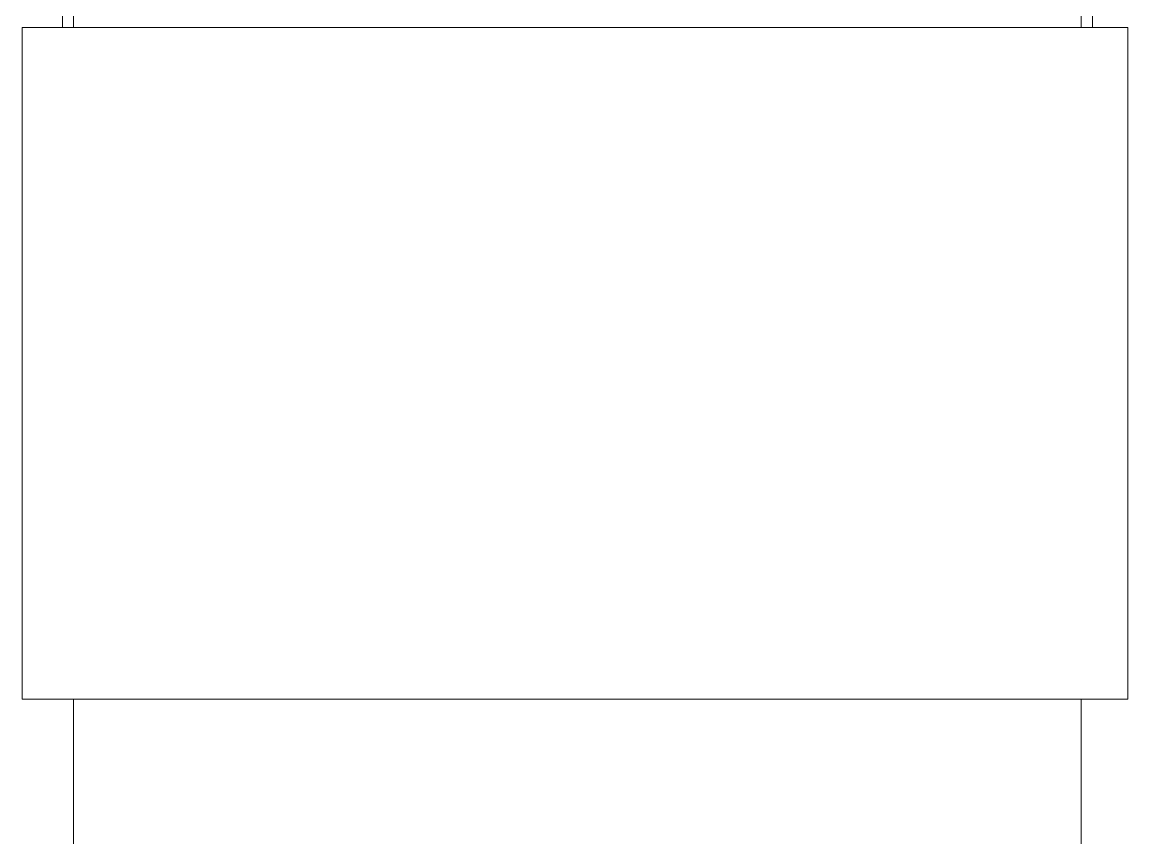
# Model space of a CAD drawing. Header units: millimetres. Extents: x 26282 to 30760, y 1404 to 4574.
# Drawn here: x 29072.4 to 29171.2, y 2848.3 to 2921.1 of the extents above; entities that cross this region are included whole.
import ezdxf

# ---------------------------------------------------------------- set-up
doc = ezdxf.new("R2010")
doc.units = ezdxf.units.MM
doc.header["$LTSCALE"] = 0.25
doc.layers.add('AB-DUV', color=4, linetype='Continuous', lineweight=50)
doc.layers.add('FURNITURE (3RDF)', color=43, linetype='Continuous', lineweight=20)

# ---------------------------------------------------------------- blocks, each defined once
blk = doc.blocks.new('A$C7FB01C9C')
for p, q in [((4.598, 88.105), (4.598, 199)), ((94.598, 199), (94.598, 88.106)), ((98.77, 88.106, 0), (0, 88.105, 0)), ((0, 88.105, 0), (0, 28.105, 0)), ((98.77, 88.106, 0), (98.77, 28.106, 0)), ((3.598, 9), (3.598, 28.104)), ((4.598, 10), (4.598, 28.104)), ((94.598, 28.109), (94.598, 10)), ((95.598, 28.109), (95.598, 9))]:
    blk.add_line(p, q)
at = {"extrusion": (1.94535e-07, 4.23988e-08, 1)}
blk.add_line((0, 28.104, 0), (98.77, 28.109, 0), dxfattribs=at)
blk = doc.blocks.new('ODA-207')
at = {"layer": 'FURNITURE (3RDF)', "xscale": -1}
blk.add_blockref('A$C7FB01C9C', (126.323, -9, 0), dxfattribs=at)
blk = doc.blocks.new('A$C187D15ED')
at = {"layer": 'FURNITURE (3RDF)', "rotation": 180}
blk.add_blockref('ODA-207', (9628.341, 2734.718, 0), dxfattribs=at)

msp = doc.modelspace()

# ---------------------------------------------------------------- block references
at = {"layer": 'AB-DUV', "ltscale": 100}
msp.add_blockref('A$C187D15ED', (19570.424, 205.028, 5.126), dxfattribs=at)

doc.saveas('drawing.dxf')
